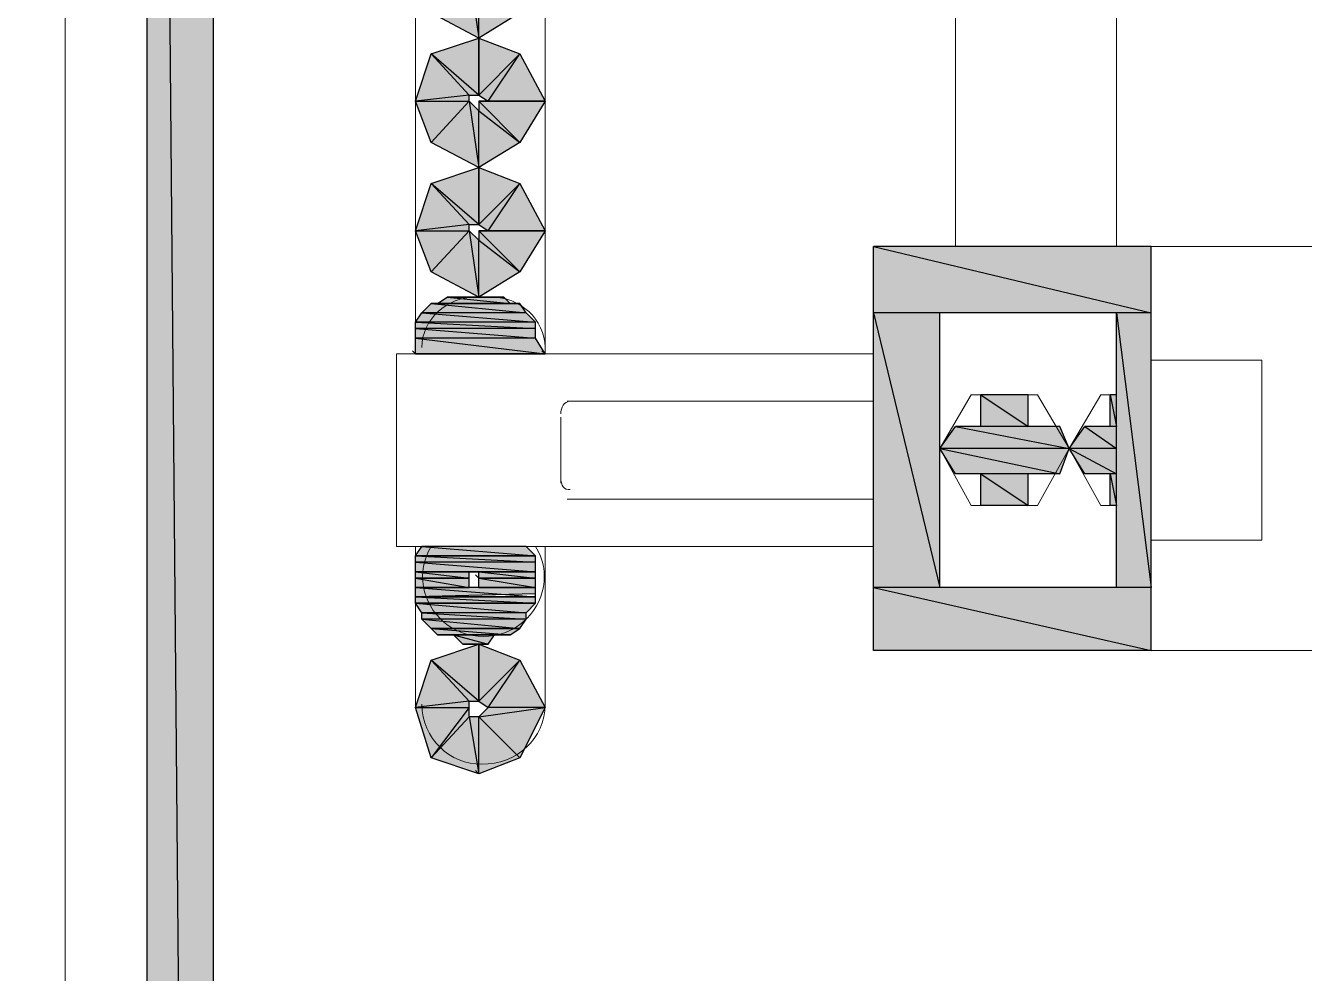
# Model space of a CAD drawing. Header units: millimetres. Extents: x 53 to 176, y -29 to 32.
# Drawn here: x 119.79 to 120.355, y -11.25 to -10.831 of the extents above; entities that cross this region are included whole.
import ezdxf

# ---------------------------------------------------------------- set-up
doc = ezdxf.new("R2010")
doc.units = ezdxf.units.MM
doc.layers.add('15 - Quadro de medição', color=6, linetype='Continuous')

msp = doc.modelspace()

# ---------------------------------------------------------------- hatches: boundary and pattern name
at = {"layer": '15 - Quadro de medição', "true_color": 0x000007}
h = msp.add_hatch(color=7, dxfattribs=at)
h.paths.add_polyline_path([(119.87278, -9.68853), (119.84345, -9.68853), (119.87278, -13.03237)])
h.paths.add_polyline_path([(119.84345, -9.68853), (119.87278, -13.03237), (119.84345, -13.03237)])
h = msp.add_hatch(color=7, dxfattribs=at)
h.paths.add_polyline_path([(119.87278, -9.68853), (119.84345, -9.68853), (119.87278, -13.03237)])
h.paths.add_polyline_path([(119.84345, -9.68853), (119.87278, -13.03237), (119.84345, -13.03237)])
h = msp.add_hatch(color=7, dxfattribs=at)
h.paths.add_polyline_path([(119.96915, -10.82549), (119.98591, -10.80734), (119.99011, -10.83667)])
h.paths.add_polyline_path([(119.98591, -10.80734), (119.99011, -10.83667), (119.99011, -10.81153)])
h.paths.add_polyline_path([(119.99011, -10.83667), (119.99011, -10.81153), (120.00826, -10.82549)])
h.paths.add_polyline_path([(119.99011, -10.81153), (120.00826, -10.82549), (119.99011, -10.80734)])
h.paths.add_polyline_path([(120.00826, -10.82549), (119.99011, -10.80734), (120.01944, -10.80734)])
h.paths.add_polyline_path([(119.99011, -10.80734), (120.01944, -10.80734), (119.9943, -10.80734)])
h = msp.add_hatch(color=7, dxfattribs=at)
h.paths.add_polyline_path([(119.99011, -10.83667), (119.99011, -10.86181), (119.96915, -10.84365)])
h.paths.add_polyline_path([(119.99011, -10.86181), (119.96915, -10.84365), (119.98591, -10.86181)])
h.paths.add_polyline_path([(119.96915, -10.84365), (119.98591, -10.86181), (119.96217, -10.8646)])
h.paths.add_polyline_path([(119.98591, -10.86181), (119.96217, -10.8646), (119.98591, -10.8646)])
h.paths.add_polyline_path([(119.96217, -10.8646), (119.98591, -10.8646), (119.96915, -10.88276)])
h = msp.add_hatch(color=7, dxfattribs=at)
h.paths.add_polyline_path([(120.01944, -10.8646), (119.9943, -10.8646), (120.00826, -10.84365)])
h.paths.add_polyline_path([(119.9943, -10.8646), (120.00826, -10.84365), (119.99011, -10.86181)])
h.paths.add_polyline_path([(120.00826, -10.84365), (119.99011, -10.86181), (119.99011, -10.83667)])
h = msp.add_hatch(color=7, dxfattribs=at)
h.paths.add_polyline_path([(119.96915, -10.88276), (119.98591, -10.8646), (119.99011, -10.89394)])
h.paths.add_polyline_path([(119.98591, -10.8646), (119.99011, -10.89394), (119.99011, -10.86879)])
h.paths.add_polyline_path([(119.99011, -10.89394), (119.99011, -10.86879), (120.00826, -10.88276)])
h.paths.add_polyline_path([(119.99011, -10.86879), (120.00826, -10.88276), (119.99011, -10.8646)])
h.paths.add_polyline_path([(120.00826, -10.88276), (119.99011, -10.8646), (120.01944, -10.8646)])
h.paths.add_polyline_path([(119.99011, -10.8646), (120.01944, -10.8646), (119.9943, -10.8646)])
h = msp.add_hatch(color=7, dxfattribs=at)
h.paths.add_polyline_path([(119.99011, -10.89394), (119.99011, -10.91908), (119.96915, -10.90092)])
h.paths.add_polyline_path([(119.99011, -10.91908), (119.96915, -10.90092), (119.98591, -10.91908)])
h.paths.add_polyline_path([(119.96915, -10.90092), (119.98591, -10.91908), (119.96217, -10.92187)])
h.paths.add_polyline_path([(119.98591, -10.91908), (119.96217, -10.92187), (119.98591, -10.92187)])
h.paths.add_polyline_path([(119.96217, -10.92187), (119.98591, -10.92187), (119.96915, -10.94003)])
h = msp.add_hatch(color=7, dxfattribs=at)
h.paths.add_polyline_path([(120.01944, -10.92187), (119.9943, -10.92187), (120.00826, -10.90092)])
h.paths.add_polyline_path([(119.9943, -10.92187), (120.00826, -10.90092), (119.99011, -10.91908)])
h.paths.add_polyline_path([(120.00826, -10.90092), (119.99011, -10.91908), (119.99011, -10.89394)])
h = msp.add_hatch(color=7, dxfattribs=at)
h.paths.add_polyline_path([(119.96915, -10.94003), (119.98591, -10.92187), (119.99011, -10.9512)])
h.paths.add_polyline_path([(119.98591, -10.92187), (119.99011, -10.9512), (119.99011, -10.92606)])
h.paths.add_polyline_path([(119.99011, -10.9512), (119.99011, -10.92606), (120.00826, -10.94003)])
h.paths.add_polyline_path([(119.99011, -10.92606), (120.00826, -10.94003), (119.99011, -10.92187)])
h.paths.add_polyline_path([(120.00826, -10.94003), (119.99011, -10.92187), (120.01944, -10.92187)])
h.paths.add_polyline_path([(119.99011, -10.92187), (120.01944, -10.92187), (119.9943, -10.92187)])
h = msp.add_hatch(color=7, dxfattribs=at)
h.paths.add_polyline_path([(120.28761, -10.92885), (120.1647, -10.92885), (120.28761, -10.95819)])
h.paths.add_polyline_path([(120.1647, -10.92885), (120.28761, -10.95819), (120.1647, -10.95819)])
h = msp.add_hatch(color=7, dxfattribs=at)
h.paths.add_polyline_path([(120.00128, -10.9512), (119.97614, -10.9512), (120.00407, -10.954)])
h.paths.add_polyline_path([(119.97614, -10.9512), (120.00407, -10.954), (119.97195, -10.954)])
h = msp.add_hatch(color=7, dxfattribs=at)
h.paths.add_polyline_path([(120.00826, -10.954), (119.96915, -10.954), (120.01106, -10.95819)])
h.paths.add_polyline_path([(119.96915, -10.954), (120.01106, -10.95819), (119.96496, -10.95819)])
h = msp.add_hatch(color=7, dxfattribs=at)
h.paths.add_polyline_path([(120.01106, -10.95819), (119.96496, -10.95819), (120.01525, -10.96238)])
h.paths.add_polyline_path([(119.96496, -10.95819), (120.01525, -10.96238), (119.96217, -10.96238)])
h = msp.add_hatch(color=7, dxfattribs=at)
h.paths.add_polyline_path([(120.01525, -10.96238), (119.96217, -10.96238), (120.01525, -10.96517)])
h.paths.add_polyline_path([(119.96217, -10.96238), (120.01525, -10.96517), (119.96217, -10.96517)])
h = msp.add_hatch(color=7, dxfattribs=at)
h.paths.add_polyline_path([(120.19403, -10.95819), (120.1647, -10.95819), (120.19403, -11.0797)])
h.paths.add_polyline_path([(120.1647, -10.95819), (120.19403, -11.0797), (120.1647, -11.0797)])
h = msp.add_hatch(color=7, dxfattribs=at)
h.paths.add_polyline_path([(120.28761, -10.95819), (120.27225, -10.95819), (120.28761, -11.0797)])
h.paths.add_polyline_path([(120.27225, -10.95819), (120.28761, -11.0797), (120.27225, -11.0797)])
h = msp.add_hatch(color=7, dxfattribs=at)
h.paths.add_polyline_path([(120.01525, -10.96517), (119.96217, -10.96517), (120.01525, -10.96936)])
h.paths.add_polyline_path([(119.96217, -10.96517), (120.01525, -10.96936), (119.96217, -10.96936)])
h = msp.add_hatch(color=7, dxfattribs=at)
h.paths.add_polyline_path([(120.01525, -10.96936), (119.96217, -10.96936), (120.01944, -10.97634)])
h.paths.add_polyline_path([(119.96217, -10.96936), (120.01944, -10.97634), (119.96217, -10.97634)])
h.paths.add_polyline_path([(120.01944, -10.97634), (119.96217, -10.97634)])
h.paths.add_polyline_path([(119.96217, -10.97634), (120.01944, -10.97634), (120.01804, -10.97634)])
h = msp.add_hatch(color=7, dxfattribs=at)
h.paths.add_polyline_path([(120.23314, -10.9945), (120.21219, -10.9945), (120.23314, -11.00847)])
h.paths.add_polyline_path([(120.21219, -10.9945), (120.23314, -11.00847), (120.21219, -11.00847)])
h = msp.add_hatch(color=7, dxfattribs=at)
h.paths.add_polyline_path([(120.27225, -10.9945), (120.26946, -10.9945), (120.27225, -11.00847)])
h.paths.add_polyline_path([(120.26946, -10.9945), (120.27225, -11.00847), (120.26946, -11.00847)])
h = msp.add_hatch(color=7, dxfattribs=at)
h.paths.add_polyline_path([(120.24711, -11.00847), (120.20102, -11.00847), (120.2513, -11.01825)])
h.paths.add_polyline_path([(120.20102, -11.00847), (120.2513, -11.01825), (120.19403, -11.01825)])
h = msp.add_hatch(color=7, dxfattribs=at)
h.paths.add_polyline_path([(120.27225, -11.00847), (120.25828, -11.00847), (120.27225, -11.01825)])
h.paths.add_polyline_path([(120.25828, -11.00847), (120.27225, -11.01825), (120.2513, -11.01825)])
h = msp.add_hatch(color=7, dxfattribs=at)
h.paths.add_polyline_path([(120.2513, -11.01825), (120.19403, -11.01825), (120.24711, -11.02942)])
h.paths.add_polyline_path([(120.19403, -11.01825), (120.24711, -11.02942), (120.20102, -11.02942)])
h = msp.add_hatch(color=7, dxfattribs=at)
h.paths.add_polyline_path([(120.27225, -11.01825), (120.2513, -11.01825), (120.27225, -11.02942)])
h.paths.add_polyline_path([(120.2513, -11.01825), (120.27225, -11.02942), (120.25828, -11.02942)])
h = msp.add_hatch(color=7, dxfattribs=at)
h.paths.add_polyline_path([(120.23314, -11.02942), (120.21219, -11.02942), (120.23314, -11.04339)])
h.paths.add_polyline_path([(120.21219, -11.02942), (120.23314, -11.04339), (120.21219, -11.04339)])
h = msp.add_hatch(color=7, dxfattribs=at)
h.paths.add_polyline_path([(120.27225, -11.02942), (120.26946, -11.02942), (120.27225, -11.04339)])
h.paths.add_polyline_path([(120.26946, -11.02942), (120.27225, -11.04339), (120.26946, -11.04339)])
h = msp.add_hatch(color=7, dxfattribs=at)
h.paths.add_polyline_path([(120.01106, -11.06155), (119.96496, -11.06155), (120.01525, -11.06574)])
h.paths.add_polyline_path([(119.96496, -11.06155), (120.01525, -11.06574), (119.96217, -11.06574)])
h.paths.add_polyline_path([(120.01525, -11.06574), (119.96217, -11.06574)])
h.paths.add_polyline_path([(119.96217, -11.06574), (120.01525, -11.06574)])
h = msp.add_hatch(color=7, dxfattribs=at)
h.paths.add_polyline_path([(120.01525, -11.06574), (119.96217, -11.06574), (120.01525, -11.06853)])
h.paths.add_polyline_path([(119.96217, -11.06574), (120.01525, -11.06853), (119.96217, -11.06853)])
h = msp.add_hatch(color=7, dxfattribs=at)
h.paths.add_polyline_path([(120.01525, -11.06853), (119.96217, -11.06853), (120.01525, -11.07272)])
h.paths.add_polyline_path([(119.96217, -11.06853), (120.01525, -11.07272), (119.96217, -11.07272)])
h.paths.add_polyline_path([(120.01525, -11.07272), (119.96217, -11.07272)])
h.paths.add_polyline_path([(119.96217, -11.07272), (120.01525, -11.07272)])
h.paths.add_polyline_path([(120.01525, -11.07272), (119.99011, -11.07272)])
h.paths.add_polyline_path([(120.01525, -11.07272), (119.99011, -11.07272)])
h = msp.add_hatch(color=7, dxfattribs=at)
h.paths.add_polyline_path([(119.98591, -11.07272), (119.96217, -11.07272), (119.98591, -11.07551)])
h.paths.add_polyline_path([(119.96217, -11.07272), (119.98591, -11.07551), (119.96217, -11.07551)])
h.paths.add_polyline_path([(119.98591, -11.07551), (119.96217, -11.07551)])
h.paths.add_polyline_path([(119.96217, -11.07551), (119.98591, -11.07551)])
h = msp.add_hatch(color=7, dxfattribs=at)
h.paths.add_polyline_path([(119.98591, -11.07551), (119.96217, -11.07551), (119.98591, -11.0797)])
h.paths.add_polyline_path([(119.96217, -11.07551), (119.98591, -11.0797), (119.96217, -11.0797)])
h = msp.add_hatch(color=7, dxfattribs=at)
h.paths.add_polyline_path([(120.01525, -11.07272), (119.99011, -11.07272), (120.01525, -11.07551)])
h.paths.add_polyline_path([(119.99011, -11.07272), (120.01525, -11.07551), (119.99011, -11.07551)])
h = msp.add_hatch(color=7, dxfattribs=at)
h.paths.add_polyline_path([(120.01525, -11.07551), (119.99011, -11.07551), (120.01525, -11.0797)])
h.paths.add_polyline_path([(119.99011, -11.07551), (120.01525, -11.0797), (119.99011, -11.0797)])
h = msp.add_hatch(color=7, dxfattribs=at)
h.paths.add_polyline_path([(120.01525, -11.0797), (119.96217, -11.0797), (120.01525, -11.08389)])
h.paths.add_polyline_path([(119.96217, -11.0797), (120.01525, -11.08389), (119.96217, -11.08389)])
h.paths.add_polyline_path([(120.01525, -11.08389), (119.96217, -11.08389)])
h.paths.add_polyline_path([(119.96217, -11.08389), (120.01525, -11.08389), (120.01525, -11.0825)])
h = msp.add_hatch(color=7, dxfattribs=at)
h.paths.add_polyline_path([(120.28761, -11.0797), (120.1647, -11.0797), (120.28761, -11.10764)])
h.paths.add_polyline_path([(120.1647, -11.0797), (120.28761, -11.10764), (120.1647, -11.10764)])
h = msp.add_hatch(color=7, dxfattribs=at)
h.paths.add_polyline_path([(120.01525, -11.08389), (119.96217, -11.08389), (120.01525, -11.08669)])
h.paths.add_polyline_path([(119.96217, -11.08389), (120.01525, -11.08669), (119.96217, -11.08669)])
h.paths.add_polyline_path([(120.01525, -11.08669), (119.96217, -11.08669)])
h.paths.add_polyline_path([(119.96217, -11.08669), (120.01525, -11.08669)])
h = msp.add_hatch(color=7, dxfattribs=at)
h.paths.add_polyline_path([(120.01525, -11.08669), (119.96217, -11.08669), (120.01106, -11.09088)])
h.paths.add_polyline_path([(119.96217, -11.08669), (120.01106, -11.09088), (119.96496, -11.09088)])
h = msp.add_hatch(color=7, dxfattribs=at)
h.paths.add_polyline_path([(120.01106, -11.09088), (119.96496, -11.09088), (120.01106, -11.09367)])
h.paths.add_polyline_path([(119.96496, -11.09088), (120.01106, -11.09367), (119.96496, -11.09367)])
h = msp.add_hatch(color=7, dxfattribs=at)
h.paths.add_polyline_path([(120.01106, -11.09367), (119.96496, -11.09367), (120.00826, -11.09786)])
h.paths.add_polyline_path([(119.96496, -11.09367), (120.00826, -11.09786), (119.96915, -11.09786)])
h.paths.add_polyline_path([(120.00826, -11.09786), (119.96915, -11.09786)])
h.paths.add_polyline_path([(119.96915, -11.09786), (120.00826, -11.09786)])
h = msp.add_hatch(color=7, dxfattribs=at)
h.paths.add_polyline_path([(120.00826, -11.09786), (119.96915, -11.09786), (120.00407, -11.10066)])
h.paths.add_polyline_path([(119.96915, -11.09786), (120.00407, -11.10066), (119.97195, -11.10066)])
h.paths.add_polyline_path([(120.00407, -11.10066), (119.97195, -11.10066)])
h.paths.add_polyline_path([(119.97195, -11.10066), (120.00407, -11.10066)])
h = msp.add_hatch(color=7, dxfattribs=at)
h.paths.add_polyline_path([(119.99709, -11.10066), (119.97893, -11.10066), (119.9943, -11.10485)])
h.paths.add_polyline_path([(119.97893, -11.10066), (119.9943, -11.10485), (119.98312, -11.10485)])
h.paths.add_polyline_path([(119.9943, -11.10485), (119.98312, -11.10485), (119.98591, -11.10485)])
h = msp.add_hatch(color=7, dxfattribs=at)
h.paths.add_polyline_path([(119.99011, -11.10485), (119.99011, -11.12999), (119.96915, -11.11183)])
h.paths.add_polyline_path([(119.99011, -11.12999), (119.96915, -11.11183), (119.98591, -11.12999)])
h.paths.add_polyline_path([(119.96915, -11.11183), (119.98591, -11.12999), (119.96217, -11.13278)])
h.paths.add_polyline_path([(119.98591, -11.12999), (119.96217, -11.13278), (119.98591, -11.13278)])
h.paths.add_polyline_path([(119.96217, -11.13278), (119.98591, -11.13278), (119.96915, -11.15513)])
h.paths.add_polyline_path([(119.98591, -11.13278), (119.96915, -11.15513), (119.98591, -11.13697)])
h.paths.add_polyline_path([(119.96915, -11.15513), (119.98591, -11.13697), (119.99011, -11.16211)])
h.paths.add_polyline_path([(119.98591, -11.13697), (119.99011, -11.16211), (119.99011, -11.13697)])
h.paths.add_polyline_path([(119.99011, -11.16211), (119.99011, -11.13697), (120.00826, -11.15513)])
h = msp.add_hatch(color=7, dxfattribs=at)
h.paths.add_polyline_path([(119.98312, -11.10485), (119.9943, -11.10485), (119.9929, -11.10485)])
h.paths.add_polyline_path([(119.9943, -11.10485), (119.9929, -11.10485), (119.98312, -11.10485)])
h = msp.add_hatch(color=7, dxfattribs=at)
h.paths.add_polyline_path([(120.01944, -11.13278), (119.9943, -11.13278), (120.00826, -11.11183)])
h.paths.add_polyline_path([(119.9943, -11.13278), (120.00826, -11.11183), (119.99011, -11.12999)])
h.paths.add_polyline_path([(120.00826, -11.11183), (119.99011, -11.12999), (119.99011, -11.10485)])
h = msp.add_hatch(color=7, dxfattribs=at)
h.paths.add_polyline_path([(120.00826, -11.15513), (119.99011, -11.13697), (120.01944, -11.13278)])
h.paths.add_polyline_path([(119.99011, -11.13697), (120.01944, -11.13278), (119.9943, -11.13278)])

# ---------------------------------------------------------------- linework, layer by layer
at = {"layer": '15 - Quadro de medição', "color": 7, "linetype": 'Continuous', "lineweight": 20, "true_color": 0x000007}
for points in [[(117.95223, -9.32817), (119.80713, -9.32817), (119.80713, -13.03237), (117.95223, -13.03237)], [(119.80713, -9.32817), (121.66063, -9.32817), (121.66063, -13.03237), (119.80713, -13.03237)], [(120.73458, -10.92885), (121.30585, -10.92885), (121.30585, -11.10764), (120.1647, -11.10764), (120.1647, -10.92885)], [(120.28761, -11.05875), (120.3365, -11.05875), (120.3365, -10.97914), (120.28761, -10.97914)], [(120.208, -10.9945), (120.19403, -11.01825), (120.208, -11.04339), (120.23733, -11.04339), (120.2513, -11.01825), (120.23733, -10.9945)]]:
    msp.add_lwpolyline(points, close=True, dxfattribs=at)
for points in [[(119.87278, -13.03237), (119.87278, -9.47483), (119.87278, -9.47483)], [(119.80713, -9.55305), (119.80713, -13.03237), (117.95223, -13.03237), (117.95223, -9.55305)], [(121.66063, -9.55305), (121.66063, -13.03237), (119.80713, -13.03237), (119.80713, -9.55305)], [(119.84345, -9.68853), (119.84345, -13.03237), (119.87278, -13.03237), (119.82948, -13.03237)], [(119.87278, -13.03237), (119.84345, -13.03237), (119.84345, -9.68853)], [(119.96217, -10.97634), (119.96217, -10.06845), (119.96217, -10.06845)], [(120.01944, -10.06845), (120.01944, -10.97634), (120.01944, -10.97634)], [(120.27225, -10.92885), (120.27225, -10.58665), (120.27225, -10.58665)], [(120.20102, -10.92885), (120.20102, -10.81572), (120.27225, -10.81572)], [(120.28761, -10.92885), (120.28761, -11.10764), (120.28761, -11.10764)], [(119.9943, -10.9512), (119.99011, -10.9512), (119.98591, -10.9512)], [(120.27225, -10.95819), (120.19403, -10.95819), (120.19403, -11.0797), (120.27225, -11.0797)], [(120.27225, -10.95819), (120.27225, -11.0797), (120.27225, -11.0797)], [(120.1647, -10.97634), (119.95379, -10.97634), (119.95379, -11.06155), (120.1647, -11.06155)], [(119.95379, -10.97634), (120.05855, -10.97634), (120.05855, -10.97634)], [(119.96217, -10.97634), (119.96077, -10.97495), (119.96077, -10.97495)], [(120.01944, -10.97634), (120.01804, -10.97495), (120.01804, -10.97495)], [(120.21219, -10.9945), (120.21219, -11.00847), (120.21219, -11.00847)], [(120.23314, -10.9945), (120.23314, -11.00847), (120.23314, -11.00847)], [(120.27225, -10.9945), (120.26527, -10.9945), (120.2513, -11.01825), (120.26527, -11.04339), (120.27225, -11.04339)], [(120.26527, -10.9945), (120.26946, -10.9945), (120.26946, -11.00847)], [(120.02921, -10.9973), (120.1647, -10.9973), (120.1647, -10.9973)], [(120.02642, -11.03361), (120.02642, -11.00428), (120.02642, -11.00428)], [(120.20102, -11.00847), (120.21219, -11.00847), (120.21219, -11.00847)], [(120.23314, -11.00847), (120.24711, -11.00847), (120.24711, -11.00847)], [(120.25828, -11.00847), (120.26946, -11.00847), (120.26946, -11.00847)], [(120.20102, -11.02942), (120.21219, -11.02942), (120.21219, -11.02942)], [(120.21219, -11.02942), (120.21219, -11.04339), (120.21219, -11.04339)], [(120.23314, -11.02942), (120.23314, -11.04339), (120.23314, -11.04339)], [(120.23314, -11.02942), (120.24711, -11.02942), (120.24711, -11.02942)], [(120.25828, -11.02942), (120.26946, -11.02942), (120.26946, -11.02942)], [(120.26946, -11.02942), (120.26946, -11.04339), (120.26946, -11.04339)], [(120.1647, -11.0406), (120.02921, -11.0406), (120.02921, -11.0406)], [(119.96217, -11.13278), (119.96217, -11.06155), (119.96217, -11.06155)], [(120.01944, -11.06155), (120.01944, -11.13278), (120.01944, -11.13278)], [(119.99011, -11.07551), (119.98871, -11.07412), (119.98871, -11.07412)], [(119.99011, -11.16211), (119.98871, -11.16072), (119.98871, -11.16072)]]:
    msp.add_lwpolyline(points, dxfattribs=at)
at = {"layer": '15 - Quadro de medição', "color": 7, "linetype": 'Continuous', "lineweight": -2, "true_color": 0x000007}
for points in [[(119.87278, -9.68853), (119.84345, -9.68853), (119.87278, -13.03237)], [(119.84345, -9.68853), (119.87278, -13.03237), (119.84345, -13.03237)], [(119.87278, -9.68853), (119.84345, -9.68853), (119.87278, -13.03237)], [(119.84345, -9.68853), (119.87278, -13.03237), (119.84345, -13.03237)], [(119.96915, -10.82549), (119.98591, -10.80734), (119.99011, -10.83667)], [(119.98591, -10.80734), (119.99011, -10.83667), (119.99011, -10.81153)], [(119.99011, -10.83667), (119.99011, -10.81153), (120.00826, -10.82549)], [(119.99011, -10.83667), (119.99011, -10.86181), (119.96915, -10.84365)], [(120.00826, -10.84365), (119.99011, -10.86181), (119.99011, -10.83667)], [(119.96915, -10.84365), (119.98591, -10.86181), (119.96217, -10.8646)], [(119.99011, -10.86181), (119.96915, -10.84365), (119.98591, -10.86181)], [(119.9943, -10.8646), (120.00826, -10.84365), (119.99011, -10.86181)], [(120.01944, -10.8646), (119.9943, -10.8646), (120.00826, -10.84365)], [(119.98591, -10.86181), (119.96217, -10.8646), (119.98591, -10.8646)], [(119.96217, -10.8646), (119.98591, -10.8646), (119.96915, -10.88276)], [(119.96915, -10.88276), (119.98591, -10.8646), (119.99011, -10.89394)], [(119.98591, -10.8646), (119.99011, -10.89394), (119.99011, -10.86879)], [(119.99011, -10.86879), (120.00826, -10.88276), (119.99011, -10.8646)], [(120.00826, -10.88276), (119.99011, -10.8646), (120.01944, -10.8646)], [(119.99011, -10.8646), (120.01944, -10.8646), (119.9943, -10.8646)], [(119.99011, -10.89394), (119.99011, -10.86879), (120.00826, -10.88276)], [(119.99011, -10.89394), (119.99011, -10.91908), (119.96915, -10.90092)], [(120.00826, -10.90092), (119.99011, -10.91908), (119.99011, -10.89394)], [(119.96915, -10.90092), (119.98591, -10.91908), (119.96217, -10.92187)], [(119.99011, -10.91908), (119.96915, -10.90092), (119.98591, -10.91908)], [(119.9943, -10.92187), (120.00826, -10.90092), (119.99011, -10.91908)], [(120.01944, -10.92187), (119.9943, -10.92187), (120.00826, -10.90092)], [(119.98591, -10.91908), (119.96217, -10.92187), (119.98591, -10.92187)], [(119.96217, -10.92187), (119.98591, -10.92187), (119.96915, -10.94003)], [(119.96915, -10.94003), (119.98591, -10.92187), (119.99011, -10.9512)], [(119.98591, -10.92187), (119.99011, -10.9512), (119.99011, -10.92606)], [(119.99011, -10.92606), (120.00826, -10.94003), (119.99011, -10.92187)], [(120.00826, -10.94003), (119.99011, -10.92187), (120.01944, -10.92187)], [(119.99011, -10.92187), (120.01944, -10.92187), (119.9943, -10.92187)], [(119.99011, -10.9512), (119.99011, -10.92606), (120.00826, -10.94003)], [(120.28761, -10.92885), (120.1647, -10.92885), (120.28761, -10.95819)], [(120.1647, -10.92885), (120.28761, -10.95819), (120.1647, -10.95819)], [(119.97614, -10.9512), (120.00407, -10.954), (119.97195, -10.954)], [(119.97893, -10.9512), (120.00128, -10.9512), (119.97614, -10.9512)], [(120.00128, -10.9512), (119.97614, -10.9512), (120.00407, -10.954)], [(119.98591, -10.9512), (119.99709, -10.9512), (119.97893, -10.9512)], [(119.99709, -10.9512), (119.97893, -10.9512), (120.00128, -10.9512)], [(119.9943, -10.9512), (119.98591, -10.9512), (119.99709, -10.9512)], [(119.96915, -10.954), (120.01106, -10.95819), (119.96496, -10.95819)], [(119.97195, -10.954), (120.00826, -10.954), (119.96915, -10.954)], [(120.00826, -10.954), (119.96915, -10.954), (120.01106, -10.95819)], [(120.00407, -10.954), (119.97195, -10.954), (120.00826, -10.954)], [(119.96496, -10.95819), (120.01525, -10.96238), (119.96217, -10.96238)], [(120.01525, -10.96238), (119.96217, -10.96238), (120.01525, -10.96517)], [(119.96217, -10.96238), (120.01525, -10.96517), (119.96217, -10.96517)], [(120.01106, -10.95819), (119.96496, -10.95819), (120.01525, -10.96238)], [(120.19403, -10.95819), (120.1647, -10.95819), (120.19403, -11.0797)], [(120.1647, -10.95819), (120.19403, -11.0797), (120.1647, -11.0797)], [(120.28761, -10.95819), (120.27225, -10.95819), (120.28761, -11.0797)], [(120.27225, -10.95819), (120.28761, -11.0797), (120.27225, -11.0797)], [(120.01525, -10.96517), (119.96217, -10.96517), (120.01525, -10.96936)], [(119.96217, -10.96517), (120.01525, -10.96936), (119.96217, -10.96936)], [(120.01525, -10.96936), (119.96217, -10.96936), (120.01944, -10.97634)], [(119.96217, -10.96936), (120.01944, -10.97634), (119.96217, -10.97634)], [(120.01944, -10.97634), (119.96217, -10.97634)], [(119.96217, -10.97634), (120.01944, -10.97634), (120.01804, -10.97634)], [(120.23314, -10.9945), (120.21219, -10.9945), (120.23314, -11.00847)], [(120.21219, -10.9945), (120.23314, -11.00847), (120.21219, -11.00847)], [(120.27225, -10.9945), (120.26946, -10.9945), (120.27225, -11.00847)], [(120.26946, -10.9945), (120.27225, -11.00847), (120.26946, -11.00847)], [(120.20102, -11.00847), (120.2513, -11.01825), (120.19403, -11.01825)], [(120.24711, -11.00847), (120.20102, -11.00847), (120.2513, -11.01825)], [(120.25828, -11.00847), (120.27225, -11.01825), (120.2513, -11.01825)], [(120.27225, -11.00847), (120.25828, -11.00847), (120.27225, -11.01825)], [(120.2513, -11.01825), (120.19403, -11.01825), (120.24711, -11.02942)], [(120.19403, -11.01825), (120.24711, -11.02942), (120.20102, -11.02942)], [(120.27225, -11.01825), (120.2513, -11.01825), (120.27225, -11.02942)], [(120.2513, -11.01825), (120.27225, -11.02942), (120.25828, -11.02942)], [(120.23314, -11.02942), (120.21219, -11.02942), (120.23314, -11.04339)], [(120.21219, -11.02942), (120.23314, -11.04339), (120.21219, -11.04339)], [(120.27225, -11.02942), (120.26946, -11.02942), (120.27225, -11.04339)], [(120.26946, -11.02942), (120.27225, -11.04339), (120.26946, -11.04339)], [(119.96496, -11.06155), (120.01525, -11.06574), (119.96217, -11.06574)], [(120.01106, -11.06155), (119.96496, -11.06155), (120.01525, -11.06574)], [(120.01525, -11.06574), (119.96217, -11.06574)], [(119.96217, -11.06574), (120.01525, -11.06574), (120.01525, -11.06574)], [(120.01525, -11.06574), (119.96217, -11.06574), (120.01525, -11.06853)], [(119.96217, -11.06574), (120.01525, -11.06853), (119.96217, -11.06853)], [(120.01525, -11.06853), (119.96217, -11.06853), (120.01525, -11.07272)], [(119.96217, -11.06853), (120.01525, -11.07272), (119.96217, -11.07272)], [(120.01525, -11.07272), (119.96217, -11.07272)], [(119.96217, -11.07272), (120.01525, -11.07272), (120.01525, -11.07272)], [(119.96217, -11.07272), (119.98591, -11.07272), (119.98591, -11.07272)], [(119.98591, -11.07272), (119.98591, -11.07272), (119.96217, -11.07272)], [(119.96217, -11.07272), (119.98591, -11.07272), (119.98591, -11.07272)], [(119.98591, -11.07272), (119.98591, -11.07272), (119.96217, -11.07272)], [(119.96217, -11.07272), (119.98591, -11.07272), (119.98591, -11.07272)], [(119.98591, -11.07272), (119.98591, -11.07272), (119.96217, -11.07272)], [(119.96217, -11.07272), (119.98591, -11.07272), (119.98591, -11.07272)], [(119.98591, -11.07272), (119.98591, -11.07272), (119.96217, -11.07272)], [(119.96217, -11.07272), (119.98591, -11.07272), (119.98591, -11.07272)], [(119.98591, -11.07272), (119.98591, -11.07272), (119.96217, -11.07272)], [(119.98591, -11.07272), (119.96217, -11.07272), (119.98591, -11.07551)], [(119.96217, -11.07272), (119.98591, -11.07551), (119.96217, -11.07551)], [(119.98591, -11.07551), (119.96217, -11.07551)], [(119.96217, -11.07551), (119.98591, -11.07551), (119.98591, -11.07551)], [(119.96217, -11.07551), (119.98591, -11.07551), (119.98591, -11.07551)], [(119.98591, -11.07551), (119.98591, -11.07551), (119.96217, -11.07551)], [(119.96217, -11.07551), (119.98591, -11.07551), (119.98591, -11.07551)], [(119.98591, -11.07551), (119.98591, -11.07551), (119.96217, -11.07551)], [(119.96217, -11.07551), (119.98591, -11.07551), (119.98591, -11.07551)], [(119.98591, -11.07551), (119.98591, -11.07551), (119.96217, -11.07551)], [(119.98591, -11.07551), (119.96217, -11.07551)], [(119.96217, -11.07551), (119.98591, -11.07551), (119.98591, -11.07551)], [(119.96217, -11.07551), (119.98591, -11.07551), (119.98591, -11.07551)], [(119.98591, -11.07551), (119.98591, -11.07551), (119.96217, -11.07551)], [(119.96217, -11.07551), (119.98591, -11.07551), (119.98591, -11.07551)], [(119.98591, -11.07551), (119.98591, -11.07551), (119.96217, -11.07551)], [(119.98591, -11.07551), (119.96217, -11.07551), (119.98591, -11.0797)], [(119.96217, -11.07551), (119.98591, -11.0797), (119.96217, -11.0797)], [(120.01525, -11.07272), (120.01525, -11.07272), (119.99011, -11.07272)], [(120.01525, -11.07272), (119.99011, -11.07272)], [(119.99011, -11.07272), (120.01525, -11.07272), (120.01525, -11.07272)], [(120.01525, -11.07272), (120.01525, -11.07272), (119.99011, -11.07272)], [(119.99011, -11.07272), (120.01525, -11.07272), (120.01525, -11.07272)], [(120.01525, -11.07272), (120.01525, -11.07272), (119.99011, -11.07272)], [(119.99011, -11.07272), (120.01525, -11.07272), (120.01525, -11.07272)], [(120.01525, -11.07272), (120.01525, -11.07272), (119.99011, -11.07272)], [(119.99011, -11.07272), (120.01525, -11.07272), (120.01525, -11.07272)], [(120.01525, -11.07272), (120.01525, -11.07272), (119.99011, -11.07272)], [(120.01525, -11.07272), (119.99011, -11.07272), (120.01525, -11.07551)], [(119.99011, -11.07272), (120.01525, -11.07551), (119.99011, -11.07551)], [(120.01525, -11.07551), (119.99011, -11.07551)], [(119.99011, -11.07551), (120.01525, -11.07551), (119.9943, -11.07551)], [(119.9943, -11.07551), (120.01525, -11.07551), (119.99011, -11.07551)], [(119.99011, -11.07551), (120.01525, -11.07551), (120.01525, -11.07551)], [(120.01525, -11.07551), (120.01525, -11.07551), (119.99011, -11.07551)], [(120.01525, -11.07551), (119.99011, -11.07551)], [(119.99011, -11.07551), (120.01525, -11.07551), (120.01525, -11.07551)], [(120.01525, -11.07551), (119.99011, -11.07551), (120.01525, -11.0797)], [(119.99011, -11.07551), (120.01525, -11.0797), (119.99011, -11.0797)], [(119.9943, -11.07551), (120.01525, -11.07551), (120.01525, -11.07551)], [(120.01525, -11.07551), (120.01525, -11.07551), (119.9943, -11.07551)], [(119.9943, -11.07551), (120.01525, -11.07551), (120.01525, -11.07551)], [(120.01525, -11.07551), (120.01525, -11.07551), (119.9943, -11.07551)], [(120.01525, -11.07551), (119.9943, -11.07551)], [(119.96217, -11.0797), (119.98591, -11.0797), (119.98591, -11.0797)], [(119.98591, -11.0797), (119.98591, -11.0797), (119.96217, -11.0797)], [(119.96217, -11.0797), (119.98591, -11.0797), (119.98591, -11.0797)], [(119.98591, -11.0797), (119.98591, -11.0797), (119.96217, -11.0797)], [(119.96217, -11.0797), (119.98591, -11.0797), (119.98591, -11.0797)], [(119.98591, -11.0797), (119.98591, -11.0797), (119.96217, -11.0797)], [(119.96217, -11.0797), (119.98591, -11.0797), (119.98591, -11.0797)], [(119.98591, -11.0797), (119.98591, -11.0797), (119.96217, -11.0797)], [(120.01525, -11.0797), (119.96217, -11.0797), (120.01525, -11.08389)], [(119.96217, -11.0797), (120.01525, -11.08389), (119.96217, -11.08389)], [(119.99011, -11.0797), (120.01525, -11.0797), (120.01525, -11.0797)], [(120.01525, -11.0797), (120.01525, -11.0797), (119.99011, -11.0797)], [(119.99011, -11.0797), (120.01525, -11.0797), (120.01525, -11.0797)], [(120.01525, -11.0797), (120.01525, -11.0797), (119.99011, -11.0797)], [(119.99011, -11.0797), (120.01525, -11.0797), (120.01525, -11.0797)], [(120.01525, -11.0797), (120.01525, -11.0797), (119.99011, -11.0797)], [(119.99011, -11.0797), (120.01525, -11.0797), (120.01525, -11.0797)], [(120.01525, -11.0797), (120.01525, -11.0797), (119.99011, -11.0797)], [(120.28761, -11.0797), (120.1647, -11.0797), (120.28761, -11.10764)], [(120.1647, -11.0797), (120.28761, -11.10764), (120.1647, -11.10764)], [(119.96217, -11.08389), (120.01525, -11.08389), (120.01525, -11.0825)], [(120.01525, -11.08389), (119.96217, -11.08389)], [(120.01525, -11.08389), (119.96217, -11.08389), (120.01525, -11.08669)], [(119.96217, -11.08389), (120.01525, -11.08669), (119.96217, -11.08669)], [(120.01525, -11.08669), (119.96217, -11.08669)], [(119.96217, -11.08669), (120.01525, -11.08669), (120.01525, -11.08669)], [(120.01525, -11.08669), (119.96217, -11.08669), (120.01106, -11.09088)], [(119.96217, -11.08669), (120.01106, -11.09088), (119.96496, -11.09088)], [(120.01106, -11.09088), (119.96496, -11.09088), (120.01106, -11.09367)], [(119.96496, -11.09088), (120.01106, -11.09367), (119.96496, -11.09367)], [(120.01106, -11.09367), (119.96496, -11.09367), (120.00826, -11.09786)], [(119.96496, -11.09367), (120.00826, -11.09786), (119.96915, -11.09786)], [(120.00826, -11.09786), (119.96915, -11.09786)], [(119.96915, -11.09786), (120.00826, -11.09786), (120.00826, -11.09786)], [(120.00826, -11.09786), (119.96915, -11.09786), (120.00407, -11.10066)], [(119.96915, -11.09786), (120.00407, -11.10066), (119.97195, -11.10066)], [(120.00407, -11.10066), (119.97195, -11.10066)], [(119.97195, -11.10066), (120.00407, -11.10066), (120.00407, -11.10066)], [(120.00407, -11.10066), (119.97195, -11.10066), (120.00128, -11.10066)], [(119.97195, -11.10066), (120.00128, -11.10066), (119.97614, -11.10066)], [(120.00128, -11.10066), (119.97614, -11.10066), (119.99709, -11.10066)], [(119.97614, -11.10066), (119.99709, -11.10066), (119.97893, -11.10066)], [(119.99709, -11.10066), (119.97893, -11.10066), (119.9943, -11.10485)], [(119.97893, -11.10066), (119.9943, -11.10485), (119.98312, -11.10485)], [(119.99011, -11.10485), (119.99011, -11.12999), (119.96915, -11.11183)], [(119.9943, -11.10485), (119.98312, -11.10485), (119.98591, -11.10485)], [(119.98312, -11.10485), (119.9943, -11.10485), (119.9929, -11.10485)], [(119.9943, -11.10485), (119.9929, -11.10485), (119.98312, -11.10485)], [(120.00826, -11.11183), (119.99011, -11.12999), (119.99011, -11.10485)], [(119.96915, -11.11183), (119.98591, -11.12999), (119.96217, -11.13278)], [(119.99011, -11.12999), (119.96915, -11.11183), (119.98591, -11.12999)], [(119.9943, -11.13278), (120.00826, -11.11183), (119.99011, -11.12999)], [(120.01944, -11.13278), (119.9943, -11.13278), (120.00826, -11.11183)], [(119.98591, -11.12999), (119.96217, -11.13278), (119.98591, -11.13278)], [(119.96217, -11.13278), (119.98591, -11.13278), (119.96915, -11.15513)], [(119.98591, -11.13278), (119.96915, -11.15513), (119.98591, -11.13697)], [(119.96915, -11.15513), (119.98591, -11.13697), (119.99011, -11.16211)], [(119.98591, -11.13697), (119.99011, -11.16211), (119.99011, -11.13697)], [(120.00826, -11.15513), (119.99011, -11.13697), (120.01944, -11.13278)], [(119.99011, -11.13697), (120.01944, -11.13278), (119.9943, -11.13278)], [(119.99011, -11.16211), (119.99011, -11.13697), (120.00826, -11.15513)]]:
    msp.add_lwpolyline(points, close=True, dxfattribs=at)
at = {"layer": '15 - Quadro de medição', "color": 7, "linetype": 'Continuous', "lineweight": 20, "true_color": 0x000007}
for points in [[(119.98871, -10.9512), (119.97614, -10.9512), (119.96496, -10.96098), (119.96496, -10.97355)], [(120.01944, -10.97355), (120.01944, -10.96098), (120.00826, -10.9512), (119.99569, -10.9512)], [(120.03061, -10.9973), (120.02782, -10.9973), (120.02642, -11.00009), (120.02642, -11.00288)], [(120.02642, -11.03082), (120.02642, -11.03501), (120.02782, -11.03641), (120.03061, -11.03641)], [(119.96496, -11.13138), (119.96496, -11.14675), (119.97753, -11.15792), (119.9915, -11.15792)], [(119.9915, -11.15792), (120.00687, -11.15792), (120.01944, -11.14675), (120.01944, -11.13138)]]:
    msp.add_open_spline(points, degree=3, dxfattribs=at)
msp.add_open_spline([(119.96915, -11.06155), (119.96217, -11.07272), (119.96496, -11.08669), (119.97474, -11.09507), (119.97474, -11.09507), (119.98452, -11.10345), (119.99988, -11.10345), (120.00966, -11.09507), (120.00966, -11.09507), (120.01944, -11.08669), (120.02223, -11.07272), (120.01525, -11.06155)], degree=3, knots=[0, 0, 0, 0, 0.083333, 0.083333, 0.083333, 0.083334, 0.166667, 0.166667, 0.166667, 0.166668, 1, 1, 1, 1], dxfattribs=at)

doc.saveas('drawing.dxf')
